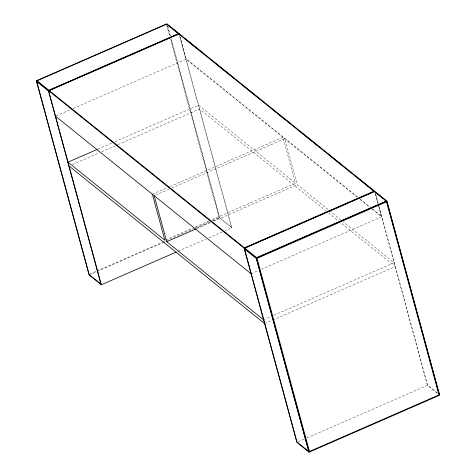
<?xml version="1.0" encoding="UTF-8"?>
<svg xmlns="http://www.w3.org/2000/svg" width="476" height="476" viewBox="0 0 476 476"><rect width="100%" height="100%" fill="white"/><g stroke="black" fill="none" stroke-linecap="round" stroke-linejoin="round"><path stroke-width="0.36" stroke-dasharray="2.38 1.78" d="M56.186 115.888L70.466 109.659M73.185 108.469L186.068 59.191L357.327 197.189M97.919 149.101L112.199 142.871M114.918 141.681L198.557 105.172L295.423 183.218L209.743 220.626M72.441 164.512L98.96 152.933M101.68 151.749L115.281 145.811M118 144.621L199.599 108.998L326.31 211.1M152.374 194.238L167.332 187.705M170.051 186.521L282.928 137.243L295.423 183.218M155.563 195.124L169.164 189.186M171.884 187.996L284.767 138.718L297.256 184.7L328.97 210.249M165.541 239.916L192.744 228.046M195.463 226.856L209.065 220.918M90.148 273.89L96.253 271.225M96.931 270.927L165.416 241.029M166.094 240.737L193.899 228.599M194.577 228.301L209.494 221.786M212.207 220.602L218.984 217.645L170.408 38.842M89.089 274.92L96.569 271.659M97.247 271.362L162.524 242.861M163.208 242.564L165.249 241.677M196.529 228.022L210.124 222.084M212.849 220.894L219.644 217.931L231.871 227.778L225.071 230.747M196.618 228.629L210.898 222.399M213.617 221.209L297.256 184.7M178.149 251.227L206.031 239.059M208.75 237.869L222.351 231.931M251.072 273.765L258.551 270.499M261.27 269.315L381.627 216.77L371.792 208.845M263.561 319.747L271.04 316.48M273.765 315.29L394.122 262.752L343.38 221.864M264.602 323.573L272.082 320.312M272.766 320.015L395.163 266.584L340.774 222.756M298.232 441.758L304.354 439.086M307.074 437.896L427.436 385.358L437.432 393.414M357.512 196.939L186.17 58.875L180.273 37.158M359.826 198.807L370.251 207.203M372.565 209.065L381.246 216.062L378.581 206.257M360.225 199.521L369.477 206.983M329.547 210.713L341.078 220.007M328.624 212.968L338.46 220.894M437.599 393.146L427.537 385.042L378.961 206.239M375.653 194.083L378.182 203.383M374.886 191.941L377.998 203.407M378.735 206.132L427.436 385.358M375.153 193.643L377.819 203.454M180.089 37.193L231.871 227.778M179.41 35.391L231.485 227.07L219.751 217.615L171.176 38.812M167.677 25.936L170.396 35.95M167.487 25.948L170.212 35.98M170.991 38.842L219.644 217.931M166.517 24.538L169.629 35.98"/><path stroke-width="0.71" d="M176.108 252.119L101.311 284.773L89.089 274.92L36.343 80.795L166.903 23.8L386.911 201.08L439.657 395.205L309.097 452.2L296.875 442.353L244.129 248.222L374.689 191.227M179.125 33.647L48.564 90.642L101.311 284.773M97.241 149.399L67.997 162.161L164.863 240.213L152.374 194.238M154.206 195.713L166.695 241.695L195.939 228.926M36.343 80.795L256.356 258.069L386.911 201.08M168.962 25.859L170.081 26.757M172.318 28.56L177.346 32.612M184.718 38.556L196.874 48.35M198.034 49.284L199.188 50.218M200.348 51.146L202.086 52.544M203.24 53.479L204.4 54.413M213.665 61.874L226.397 72.138M227.552 73.072L228.712 74M229.872 74.934L231.027 75.868M232.764 77.267L233.924 78.201M242.028 84.728L255.915 95.926M257.076 96.86L258.236 97.788M259.39 98.722L260.55 99.657M270.969 108.052L282.548 117.382M283.702 118.316L285.439 119.714M286.6 120.648L287.754 121.576M288.914 122.51L290.068 123.445M299.91 131.376L312.066 141.17M313.226 142.104L314.38 143.032M315.54 143.966L317.278 145.364M318.432 146.299L319.592 147.233M328.273 154.23L341.589 164.958M342.75 165.892L343.904 166.82M345.064 167.754L346.219 168.688M347.956 170.087L349.116 171.021M357.22 177.548L371.113 188.746M372.268 189.674L373.428 190.608M377.307 193.738L380.663 196.439M381.776 197.338L383.454 198.688M384.572 199.593L385.691 200.491M55.508 116.186L251.072 273.765M166.695 241.695L263.561 319.747M69.038 165.993L264.602 323.573M386.81 201.39L439.271 394.497M256.356 258.069L309.097 452.2M166.624 24.222L37.11 80.765L48.844 90.22L178.357 33.677L166.624 24.222M178.845 34.076L49.331 90.613L244.408 247.8L373.922 191.263L178.845 34.076M374.41 191.655L244.896 248.192L256.629 257.647L386.143 201.11L374.41 191.655M386.53 201.818L257.016 258.355L309.483 451.462L438.997 394.925L386.53 201.818M48.463 90.958L36.729 81.503L89.191 274.61L100.924 284.065L48.463 90.958M256.249 258.385L244.515 248.93L296.982 442.037L308.716 451.492L256.249 258.385"/></g></svg>
